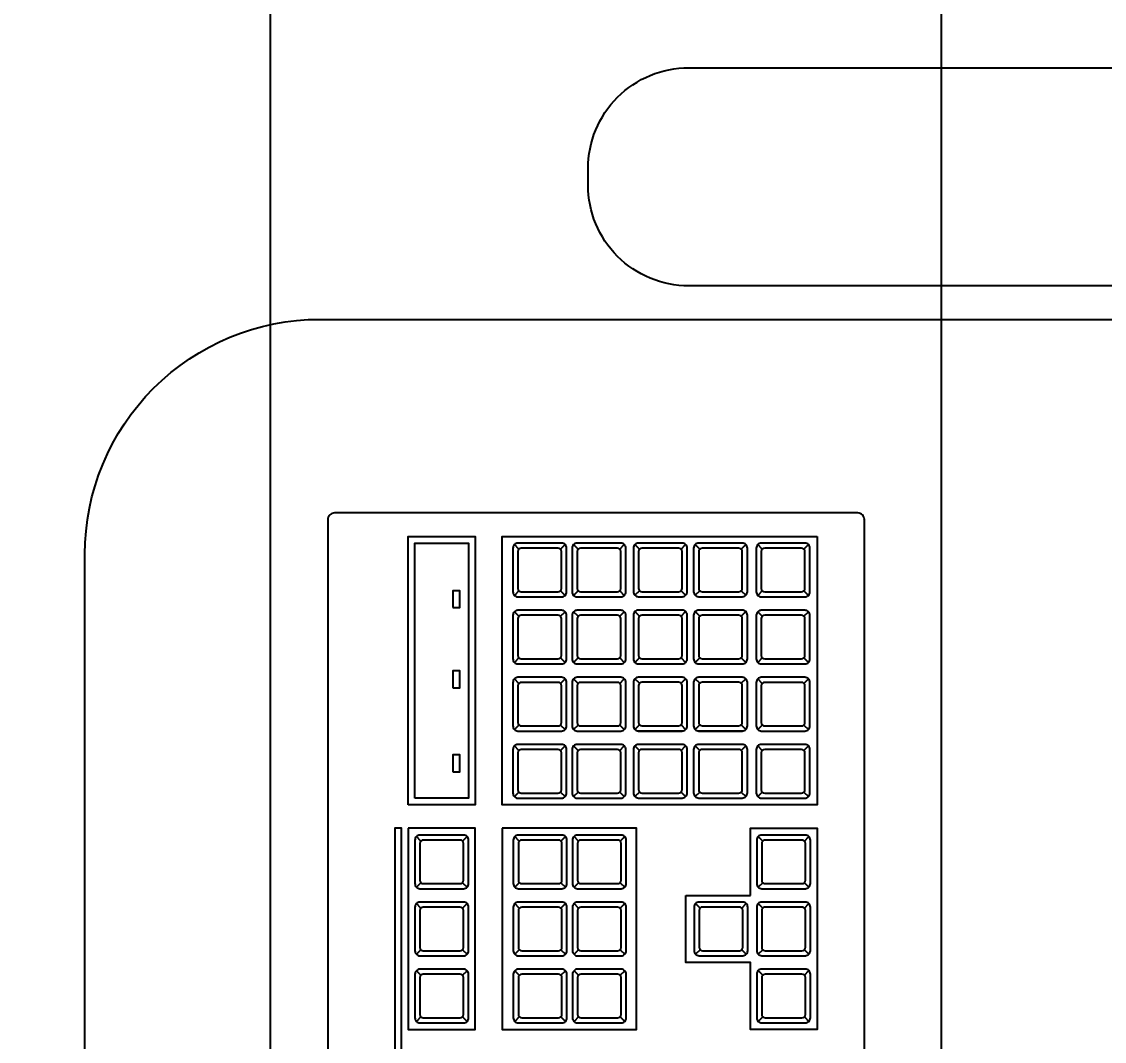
# Model space of a CAD drawing. Header units: millimetres. Extents: x 154.1 to 235.2, y 94.9 to 137.4.
# Drawn here: x 163.48 to 163.8028, y 121.616 to 121.92 of the extents above; entities that cross this region are included whole.
import ezdxf

# ---------------------------------------------------------------- set-up
doc = ezdxf.new("R2010")
doc.units = ezdxf.units.MM
doc.header["$LTSCALE"] = 0.05
for name, color, linetype in [('ACES', 7, 'Continuous'), ('ACES-I', 251, 'Continuous'), ('Cotas', 6, 'Continuous'), ('Desnivel', 1, 'Continuous'), ('MOBIL', 7, 'Continuous'), ('P5-EQUIP', 41, 'Continuous')]:
    doc.layers.add(name, color=color, linetype=linetype)
doc.styles.get("Standard").update_dxf_attribs({"font": 'arial.ttf'})
doc.dimstyles.new('ISO-25', dxfattribs={"dimtxt": 0.3, "dimasz": 2.5, "dimexe": 1.25, "dimexo": 0.625, "dimgap": 0.2, "dimtad": 1, "dimzin": 1, "dimtxsty": 'Standard', "dimcen": 2.5, "dimse1": 1, "dimse2": 1, "dimsd1": 1, "dimsd2": 1, "dimclrd": 6, "dimclrt": 2, "dimadec": 0, "dimazin": 0, "dimtfac": 1, "dimtmove": 0, "dimatfit": 3, "dimfxl": 1, "dimarcsym": 0})

# ---------------------------------------------------------------- blocks, each defined once
blk = doc.blocks.new('Teclado')
at = {"layer": 'ACES'}
blk.add_lwpolyline([(-0.23, -0.002), (-0.23, -0.158, 0.414214), (-0.228, -0.16), (0.228, -0.16, 0.414214), (0.23, -0.158), (0.23, -0.002, 0.414214), (0.228, 0), (-0.228, 0, 0.414214)], format="xyb", close=True, dxfattribs=at)
at = {"layer": 'ACES-I'}
for p, q in [((0.07979, -0.02779), (0.07844, -0.02644)), ((0.09221, -0.02779), (0.09356, -0.02644)), ((0.09979, -0.02779), (0.09844, -0.02644)), ((0.11221, -0.02779), (0.11356, -0.02644)), ((0.11979, -0.02779), (0.11844, -0.02644)), ((0.13221, -0.02779), (0.13356, -0.02644)), ((0.07979, -0.04021), (0.07844, -0.04156)), ((0.09221, -0.04021), (0.09356, -0.04156)), ((0.09979, -0.04021), (0.09844, -0.04156)), ((0.11221, -0.04021), (0.11356, -0.04156)), ((0.11979, -0.04021), (0.11844, -0.04156)), ((0.13221, -0.04021), (0.13356, -0.04156)), ((0.07979, -0.05712), (0.07844, -0.05577)), ((0.09221, -0.05712), (0.09356, -0.05577)), ((0.09979, -0.05712), (0.09844, -0.05577)), ((0.11221, -0.05712), (0.11356, -0.05577)), ((0.11979, -0.05712), (0.11844, -0.05577)), ((0.13221, -0.05712), (0.13356, -0.05577)), ((0.14679, -0.057), (0.14544, -0.05565)), ((0.15921, -0.057), (0.16056, -0.05565)), ((0.16679, -0.057), (0.16544, -0.05565)), ((0.17921, -0.057), (0.18056, -0.05565)), ((0.18679, -0.057), (0.18544, -0.05565)), ((0.19921, -0.057), (0.20056, -0.05565)), ((0.20679, -0.057), (0.20544, -0.05565)), ((0.21921, -0.057), (0.22056, -0.05565)), ((0.07979, -0.06954), (0.07844, -0.07089)), ((0.09221, -0.06954), (0.09356, -0.07089)), ((0.09979, -0.06954), (0.09844, -0.07089)), ((0.11221, -0.06954), (0.11356, -0.07089)), ((0.11979, -0.06954), (0.11844, -0.07089)), ((0.13221, -0.06954), (0.13356, -0.07089)), ((0.14679, -0.06942), (0.14544, -0.07077)), ((0.15921, -0.06942), (0.16056, -0.07077)), ((0.16679, -0.06942), (0.16544, -0.07077)), ((0.17921, -0.06942), (0.18056, -0.07077)), ((0.18679, -0.06942), (0.18544, -0.07077)), ((0.19921, -0.06942), (0.20056, -0.07077)), ((0.20679, -0.06942), (0.20544, -0.07077)), ((0.21921, -0.06942), (0.22056, -0.07077)), ((0.07979, -0.07477), (0.07844, -0.07342)), ((0.09221, -0.07477), (0.09356, -0.07342)), ((0.09979, -0.07477), (0.09844, -0.07342)), ((0.11221, -0.07477), (0.11356, -0.07342)), ((0.11979, -0.07477), (0.11844, -0.07342)), ((0.13221, -0.07477), (0.13356, -0.07342)), ((0.14679, -0.07466), (0.14544, -0.0733)), ((0.15921, -0.07466), (0.16056, -0.0733)), ((0.16679, -0.07466), (0.16544, -0.0733)), ((0.17921, -0.07466), (0.18056, -0.0733)), ((0.18679, -0.07466), (0.18544, -0.0733)), ((0.19921, -0.07466), (0.20056, -0.0733)), ((0.20679, -0.07466), (0.20544, -0.0733)), ((0.21921, -0.07466), (0.22056, -0.0733)), ((0.14679, -0.08707), (0.14544, -0.08842)), ((0.15921, -0.08707), (0.16056, -0.08842)), ((0.16679, -0.08707), (0.16544, -0.08842)), ((0.17921, -0.08707), (0.18056, -0.08842)), ((0.18679, -0.08707), (0.18544, -0.08842)), ((0.19921, -0.08707), (0.20056, -0.08842)), ((0.20679, -0.08707), (0.20544, -0.08842)), ((0.21921, -0.08707), (0.22056, -0.08842)), ((0.07979, -0.08719), (0.07844, -0.08854)), ((0.09221, -0.08719), (0.09356, -0.08854)), ((0.09979, -0.08719), (0.09844, -0.08854)), ((0.11221, -0.08719), (0.11356, -0.08854)), ((0.11979, -0.08719), (0.11844, -0.08854)), ((0.13221, -0.08719), (0.13356, -0.08854)), ((0.145, -0.09257), (0.145, -0.10566)), ((0.14682, -0.09294), (0.14546, -0.09158)), ((0.15923, -0.09294), (0.16058, -0.09158)), ((0.165, -0.09257), (0.165, -0.10566)), ((0.16682, -0.09294), (0.16546, -0.09158)), ((0.17923, -0.09294), (0.18058, -0.09158)), ((0.185, -0.09257), (0.185, -0.10566)), ((0.18682, -0.09294), (0.18546, -0.09158)), ((0.19923, -0.09294), (0.20058, -0.09158)), ((0.205, -0.09257), (0.205, -0.10566)), ((0.20682, -0.09294), (0.20546, -0.09158)), ((0.21923, -0.09294), (0.22058, -0.09158)), ((0.14682, -0.10535), (0.14546, -0.1067)), ((0.15923, -0.10535), (0.16058, -0.1067)), ((0.16682, -0.10535), (0.16546, -0.1067)), ((0.17923, -0.10535), (0.18058, -0.1067)), ((0.18682, -0.10535), (0.18546, -0.1067)), ((0.19923, -0.10535), (0.20058, -0.1067)), ((0.20682, -0.10535), (0.20546, -0.1067)), ((0.21923, -0.10535), (0.22058, -0.1067)), ((0.09982, -0.111), (0.09846, -0.10965)), ((0.11223, -0.111), (0.11358, -0.10965)), ((0.116, -0.10679), (0.116, -0.126)), ((0.14682, -0.11089), (0.14546, -0.10953)), ((0.15923, -0.11089), (0.16058, -0.10953)), ((0.16682, -0.11089), (0.16546, -0.10953)), ((0.17923, -0.11089), (0.18058, -0.10953)), ((0.18682, -0.11089), (0.18546, -0.10953)), ((0.19923, -0.11089), (0.20058, -0.10953)), ((0.20682, -0.11089), (0.20546, -0.10953)), ((0.21923, -0.11089), (0.22058, -0.10953)), ((0.098, -0.11064), (0.098, -0.12373)), ((0.145, -0.11052), (0.145, -0.12361)), ((0.165, -0.11052), (0.165, -0.12361)), ((0.185, -0.11052), (0.185, -0.12361)), ((0.205, -0.11052), (0.205, -0.12361)), ((0.09982, -0.12342), (0.09846, -0.12477)), ((0.11223, -0.12342), (0.11358, -0.12477)), ((0.14682, -0.1233), (0.14546, -0.12466)), ((0.15923, -0.1233), (0.16058, -0.12466)), ((0.16682, -0.1233), (0.16546, -0.12466)), ((0.17923, -0.1233), (0.18058, -0.12466)), ((0.18682, -0.1233), (0.18546, -0.12466)), ((0.19923, -0.1233), (0.20058, -0.12466)), ((0.20682, -0.1233), (0.20546, -0.12466)), ((0.21923, -0.1233), (0.22058, -0.12466)), ((0.07982, -0.12967), (0.07846, -0.12832)), ((0.09223, -0.12967), (0.09358, -0.12832)), ((0.09982, -0.12967), (0.09846, -0.12832)), ((0.11223, -0.12967), (0.11358, -0.12832)), ((0.11979, -0.12967), (0.11844, -0.12832)), ((0.13221, -0.12967), (0.13356, -0.12832)), ((0.14679, -0.12956), (0.14544, -0.1282)), ((0.15921, -0.12956), (0.16056, -0.1282)), ((0.16679, -0.12956), (0.16544, -0.1282)), ((0.17921, -0.12956), (0.18056, -0.1282)), ((0.18679, -0.12956), (0.18544, -0.1282)), ((0.19921, -0.12956), (0.20056, -0.1282)), ((0.20679, -0.12956), (0.20544, -0.1282)), ((0.21921, -0.12956), (0.22056, -0.1282)), ((0.078, -0.12931), (0.078, -0.1424)), ((0.098, -0.12931), (0.098, -0.1424)), ((0.11798, -0.12931), (0.11798, -0.1424)), ((0.14498, -0.12919), (0.14498, -0.14228)), ((0.16498, -0.12919), (0.16498, -0.14228)), ((0.18498, -0.12919), (0.18498, -0.14228)), ((0.20498, -0.12919), (0.20498, -0.14228)), ((0.14679, -0.14197), (0.14544, -0.14332)), ((0.15921, -0.14197), (0.16056, -0.14332)), ((0.16679, -0.14197), (0.16544, -0.14332)), ((0.17921, -0.14197), (0.18056, -0.14332)), ((0.18679, -0.14197), (0.18544, -0.14332)), ((0.19921, -0.14197), (0.20056, -0.14332)), ((0.20679, -0.14197), (0.20544, -0.14332)), ((0.21921, -0.14197), (0.22056, -0.14332)), ((0.07982, -0.14209), (0.07846, -0.14344)), ((0.09223, -0.14209), (0.09358, -0.14344)), ((0.09982, -0.14209), (0.09846, -0.14344)), ((0.11223, -0.14209), (0.11358, -0.14344)), ((0.11979, -0.14209), (0.11844, -0.14344)), ((0.13221, -0.14209), (0.13356, -0.14344))]:
    blk.add_line(p, q, dxfattribs=at)
for points in [[(-0.22, -0.022), (0.136, -0.022), (0.136, -0.02), (-0.22, -0.02)], [(0.136, -0.024), (0.076, -0.024), (0.076, -0.044), (0.136, -0.044)], [(0.143, -0.024), (0.223, -0.024), (0.223, -0.044), (0.143, -0.044)], [(0.145, -0.026), (0.221, -0.026), (0.221, -0.042), (0.145, -0.042)], [(0.15287, -0.03734), (0.15287, -0.03934), (0.15787, -0.03934), (0.15787, -0.03734)], [(0.17789, -0.03734), (0.17789, -0.03934), (0.18289, -0.03934), (0.18289, -0.03734)], [(0.20178, -0.03734), (0.20178, -0.03934), (0.20678, -0.03934), (0.20678, -0.03734)], [(0.136, -0.052), (0.076, -0.052), (0.076, -0.092), (0.136, -0.092)], [(0.223, -0.14591), (0.143, -0.14591), (0.143, -0.052), (0.223, -0.052)]]:
    blk.add_lwpolyline(points, close=True, dxfattribs=at)
for points in [[(0.094, -0.0275, 0.414214), (0.0925, -0.026), (0.0795, -0.026, 0.414214), (0.078, -0.0275), (0.078, -0.0405, 0.414214), (0.0795, -0.042), (0.0925, -0.042, 0.414214), (0.094, -0.0405)], [(0.0915, -0.0275), (0.0805, -0.0275, 0.414214), (0.0795, -0.0285), (0.0795, -0.0395, 0.414214), (0.0805, -0.0405), (0.0915, -0.0405, 0.414214), (0.0925, -0.0395), (0.0925, -0.0285, 0.414214)], [(0.114, -0.0275, 0.414214), (0.1125, -0.026), (0.0995, -0.026, 0.414214), (0.098, -0.0275), (0.098, -0.0405, 0.414214), (0.0995, -0.042), (0.1125, -0.042, 0.414214), (0.114, -0.0405)], [(0.1115, -0.0275), (0.1005, -0.0275, 0.414214), (0.0995, -0.0285), (0.0995, -0.0395, 0.414214), (0.1005, -0.0405), (0.1115, -0.0405, 0.414214), (0.1125, -0.0395), (0.1125, -0.0285, 0.414214)], [(0.134, -0.0275, 0.414214), (0.1325, -0.026), (0.1195, -0.026, 0.414214), (0.118, -0.0275), (0.118, -0.0405, 0.414214), (0.1195, -0.042), (0.1325, -0.042, 0.414214), (0.134, -0.0405)], [(0.1315, -0.0275), (0.1205, -0.0275, 0.414214), (0.1195, -0.0285), (0.1195, -0.0395, 0.414214), (0.1205, -0.0405), (0.1315, -0.0405, 0.414214), (0.1325, -0.0395), (0.1325, -0.0285, 0.414214)], [(0.094, -0.05683, 0.414214), (0.0925, -0.05533), (0.0795, -0.05533, 0.414214), (0.078, -0.05683), (0.078, -0.06983, 0.414214), (0.0795, -0.07133), (0.0925, -0.07133, 0.414214), (0.094, -0.06983)], [(0.0915, -0.05683), (0.0805, -0.05683, 0.414214), (0.0795, -0.05783), (0.0795, -0.06883, 0.414214), (0.0805, -0.06983), (0.0915, -0.06983, 0.414214), (0.0925, -0.06883), (0.0925, -0.05783, 0.414214)], [(0.114, -0.05683, 0.414214), (0.1125, -0.05533), (0.0995, -0.05533, 0.414214), (0.098, -0.05683), (0.098, -0.06983, 0.414214), (0.0995, -0.07133), (0.1125, -0.07133, 0.414214), (0.114, -0.06983)], [(0.1115, -0.05683), (0.1005, -0.05683, 0.414214), (0.0995, -0.05783), (0.0995, -0.06883, 0.414214), (0.1005, -0.06983), (0.1115, -0.06983, 0.414214), (0.1125, -0.06883), (0.1125, -0.05783, 0.414214)], [(0.134, -0.05683, 0.414214), (0.1325, -0.05533), (0.1195, -0.05533, 0.414214), (0.118, -0.05683), (0.118, -0.06983, 0.414214), (0.1195, -0.07133), (0.1325, -0.07133, 0.414214), (0.134, -0.06983)], [(0.1315, -0.05683), (0.1205, -0.05683, 0.414214), (0.1195, -0.05783), (0.1195, -0.06883, 0.414214), (0.1205, -0.06983), (0.1315, -0.06983, 0.414214), (0.1325, -0.06883), (0.1325, -0.05783, 0.414214)], [(0.161, -0.05671, 0.414214), (0.1595, -0.05521), (0.1465, -0.05521, 0.414214), (0.145, -0.05671), (0.145, -0.06971, 0.414214), (0.1465, -0.07121), (0.1595, -0.07121, 0.414214), (0.161, -0.06971)], [(0.1585, -0.05671), (0.1475, -0.05671, 0.414214), (0.1465, -0.05771), (0.1465, -0.06871, 0.414214), (0.1475, -0.06971), (0.1585, -0.06971, 0.414214), (0.1595, -0.06871), (0.1595, -0.05771, 0.414214)], [(0.181, -0.05671, 0.414214), (0.1795, -0.05521), (0.1665, -0.05521, 0.414214), (0.165, -0.05671), (0.165, -0.06971, 0.414214), (0.1665, -0.07121), (0.1795, -0.07121, 0.414214), (0.181, -0.06971)], [(0.1785, -0.05671), (0.1675, -0.05671, 0.414214), (0.1665, -0.05771), (0.1665, -0.06871, 0.414214), (0.1675, -0.06971), (0.1785, -0.06971, 0.414214), (0.1795, -0.06871), (0.1795, -0.05771, 0.414214)], [(0.201, -0.05671, 0.414214), (0.1995, -0.05521), (0.1865, -0.05521, 0.414214), (0.185, -0.05671), (0.185, -0.06971, 0.414214), (0.1865, -0.07121), (0.1995, -0.07121, 0.414214), (0.201, -0.06971)], [(0.1985, -0.05671), (0.1875, -0.05671, 0.414214), (0.1865, -0.05771), (0.1865, -0.06871, 0.414214), (0.1875, -0.06971), (0.1985, -0.06971, 0.414214), (0.1995, -0.06871), (0.1995, -0.05771, 0.414214)], [(0.221, -0.05671, 0.414214), (0.2195, -0.05521), (0.2065, -0.05521, 0.414214), (0.205, -0.05671), (0.205, -0.06971, 0.414214), (0.2065, -0.07121), (0.2195, -0.07121, 0.414214), (0.221, -0.06971)], [(0.2185, -0.05671), (0.2075, -0.05671, 0.414214), (0.2065, -0.05771), (0.2065, -0.06871, 0.414214), (0.2075, -0.06971), (0.2185, -0.06971, 0.414214), (0.2195, -0.06871), (0.2195, -0.05771, 0.414214)], [(0.094, -0.07448, 0.414214), (0.0925, -0.07298), (0.0795, -0.07298, 0.414214), (0.078, -0.07448), (0.078, -0.08748, 0.414214), (0.0795, -0.08898), (0.0925, -0.08898, 0.414214), (0.094, -0.08748)], [(0.114, -0.07448, 0.414214), (0.1125, -0.07298), (0.0995, -0.07298, 0.414214), (0.098, -0.07448), (0.098, -0.08748, 0.414214), (0.0995, -0.08898), (0.1125, -0.08898, 0.414214), (0.114, -0.08748)], [(0.134, -0.07448, 0.414214), (0.1325, -0.07298), (0.1195, -0.07298, 0.414214), (0.118, -0.07448), (0.118, -0.08748, 0.414214), (0.1195, -0.08898), (0.1325, -0.08898, 0.414214), (0.134, -0.08748)], [(0.161, -0.07436, 0.414214), (0.1595, -0.07286), (0.1465, -0.07286, 0.414214), (0.145, -0.07436), (0.145, -0.08736, 0.414214), (0.1465, -0.08886), (0.1595, -0.08886, 0.414214), (0.161, -0.08736)], [(0.181, -0.07436, 0.414214), (0.1795, -0.07286), (0.1665, -0.07286, 0.414214), (0.165, -0.07436), (0.165, -0.08736, 0.414214), (0.1665, -0.08886), (0.1795, -0.08886, 0.414214), (0.181, -0.08736)], [(0.201, -0.07436, 0.414214), (0.1995, -0.07286), (0.1865, -0.07286, 0.414214), (0.185, -0.07436), (0.185, -0.08736, 0.414214), (0.1865, -0.08886), (0.1995, -0.08886, 0.414214), (0.201, -0.08736)], [(0.221, -0.07436, 0.414214), (0.2195, -0.07286), (0.2065, -0.07286, 0.414214), (0.205, -0.07436), (0.205, -0.08736, 0.414214), (0.2065, -0.08886), (0.2195, -0.08886, 0.414214), (0.221, -0.08736)], [(0.0915, -0.07448), (0.0805, -0.07448, 0.414214), (0.0795, -0.07548), (0.0795, -0.08648, 0.414214), (0.0805, -0.08748), (0.0915, -0.08748, 0.414214), (0.0925, -0.08648), (0.0925, -0.07548, 0.414214)], [(0.1115, -0.07448), (0.1005, -0.07448, 0.414214), (0.0995, -0.07548), (0.0995, -0.08648, 0.414214), (0.1005, -0.08748), (0.1115, -0.08748, 0.414214), (0.1125, -0.08648), (0.1125, -0.07548, 0.414214)], [(0.1315, -0.07448), (0.1205, -0.07448, 0.414214), (0.1195, -0.07548), (0.1195, -0.08648, 0.414214), (0.1205, -0.08748), (0.1315, -0.08748, 0.414214), (0.1325, -0.08648), (0.1325, -0.07548, 0.414214)], [(0.1585, -0.07436), (0.1475, -0.07436, 0.414214), (0.1465, -0.07536), (0.1465, -0.08636, 0.414214), (0.1475, -0.08736), (0.1585, -0.08736, 0.414214), (0.1595, -0.08636), (0.1595, -0.07536, 0.414214)], [(0.1785, -0.07436), (0.1675, -0.07436, 0.414214), (0.1665, -0.07536), (0.1665, -0.08636, 0.414214), (0.1675, -0.08736), (0.1785, -0.08736, 0.414214), (0.1795, -0.08636), (0.1795, -0.07536, 0.414214)], [(0.1985, -0.07436), (0.1875, -0.07436, 0.414214), (0.1865, -0.07536), (0.1865, -0.08636, 0.414214), (0.1875, -0.08736), (0.1985, -0.08736, 0.414214), (0.1995, -0.08636), (0.1995, -0.07536, 0.414214)], [(0.2185, -0.07436), (0.2075, -0.07436, 0.414214), (0.2065, -0.07536), (0.2065, -0.08636, 0.414214), (0.2075, -0.08736), (0.2185, -0.08736, 0.414214), (0.2195, -0.08636), (0.2195, -0.07536, 0.414214)], [(0.16102, -0.09264, 0.414214), (0.15952, -0.09114), (0.14652, -0.09114, 0.414214), (0.14502, -0.09264), (0.14502, -0.10564, 0.414214), (0.14652, -0.10714), (0.15952, -0.10714, 0.414214), (0.16102, -0.10564)], [(0.15852, -0.09264), (0.14752, -0.09264, 0.414214), (0.14652, -0.09364), (0.14652, -0.10464, 0.414214), (0.14752, -0.10564), (0.15852, -0.10564, 0.414214), (0.15952, -0.10464), (0.15952, -0.09364, 0.414214)], [(0.18102, -0.09264, 0.414214), (0.17952, -0.09114), (0.16652, -0.09114, 0.414214), (0.16502, -0.09264), (0.16502, -0.10564, 0.414214), (0.16652, -0.10714), (0.17952, -0.10714, 0.414214), (0.18102, -0.10564)], [(0.17852, -0.09264), (0.16752, -0.09264, 0.414214), (0.16652, -0.09364), (0.16652, -0.10464, 0.414214), (0.16752, -0.10564), (0.17852, -0.10564, 0.414214), (0.17952, -0.10464), (0.17952, -0.09364, 0.414214)], [(0.20102, -0.09264, 0.414214), (0.19952, -0.09114), (0.18652, -0.09114, 0.414214), (0.18502, -0.09264), (0.18502, -0.10564, 0.414214), (0.18652, -0.10714), (0.19952, -0.10714, 0.414214), (0.20102, -0.10564)], [(0.19852, -0.09264), (0.18752, -0.09264, 0.414214), (0.18652, -0.09364), (0.18652, -0.10464, 0.414214), (0.18752, -0.10564), (0.19852, -0.10564, 0.414214), (0.19952, -0.10464), (0.19952, -0.09364, 0.414214)], [(0.22102, -0.09264, 0.414214), (0.21952, -0.09114), (0.20652, -0.09114, 0.414214), (0.20502, -0.09264), (0.20502, -0.10564, 0.414214), (0.20652, -0.10714), (0.21952, -0.10714, 0.414214), (0.22102, -0.10564)], [(0.21852, -0.09264), (0.20752, -0.09264, 0.414214), (0.20652, -0.09364), (0.20652, -0.10464, 0.414214), (0.20752, -0.10564), (0.21852, -0.10564, 0.414214), (0.21952, -0.10464), (0.21952, -0.09364, 0.414214)], [(0.11402, -0.11071, 0.414214), (0.11252, -0.10921), (0.09952, -0.10921, 0.414214), (0.09802, -0.11071), (0.09802, -0.12371, 0.414214), (0.09952, -0.12521), (0.11252, -0.12521, 0.414214), (0.11402, -0.12371)], [(0.16102, -0.11059, 0.414214), (0.15952, -0.10909), (0.14652, -0.10909, 0.414214), (0.14502, -0.11059), (0.14502, -0.12359, 0.414214), (0.14652, -0.12509), (0.15952, -0.12509, 0.414214), (0.16102, -0.12359)], [(0.18102, -0.11059, 0.414214), (0.17952, -0.10909), (0.16652, -0.10909, 0.414214), (0.16502, -0.11059), (0.16502, -0.12359, 0.414214), (0.16652, -0.12509), (0.17952, -0.12509, 0.414214), (0.18102, -0.12359)], [(0.20102, -0.11059, 0.414214), (0.19952, -0.10909), (0.18652, -0.10909, 0.414214), (0.18502, -0.11059), (0.18502, -0.12359, 0.414214), (0.18652, -0.12509), (0.19952, -0.12509, 0.414214), (0.20102, -0.12359)], [(0.22102, -0.11059, 0.414214), (0.21952, -0.10909), (0.20652, -0.10909, 0.414214), (0.20502, -0.11059), (0.20502, -0.12359, 0.414214), (0.20652, -0.12509), (0.21952, -0.12509, 0.414214), (0.22102, -0.12359)], [(0.11152, -0.11071), (0.10052, -0.11071, 0.414214), (0.09952, -0.11171), (0.09952, -0.12271, 0.414214), (0.10052, -0.12371), (0.11152, -0.12371, 0.414214), (0.11252, -0.12271), (0.11252, -0.11171, 0.414214)], [(0.15852, -0.11059), (0.14752, -0.11059, 0.414214), (0.14652, -0.11159), (0.14652, -0.12259, 0.414214), (0.14752, -0.12359), (0.15852, -0.12359, 0.414214), (0.15952, -0.12259), (0.15952, -0.11159, 0.414214)], [(0.17852, -0.11059), (0.16752, -0.11059, 0.414214), (0.16652, -0.11159), (0.16652, -0.12259, 0.414214), (0.16752, -0.12359), (0.17852, -0.12359, 0.414214), (0.17952, -0.12259), (0.17952, -0.11159, 0.414214)], [(0.19852, -0.11059), (0.18752, -0.11059, 0.414214), (0.18652, -0.11159), (0.18652, -0.12259, 0.414214), (0.18752, -0.12359), (0.19852, -0.12359, 0.414214), (0.19952, -0.12259), (0.19952, -0.11159, 0.414214)], [(0.21852, -0.11059), (0.20752, -0.11059, 0.414214), (0.20652, -0.11159), (0.20652, -0.12259, 0.414214), (0.20752, -0.12359), (0.21852, -0.12359, 0.414214), (0.21952, -0.12259), (0.21952, -0.11159, 0.414214)], [(0.09402, -0.12938, 0.414214), (0.09252, -0.12788), (0.07952, -0.12788, 0.414214), (0.07802, -0.12938), (0.07802, -0.14238, 0.414214), (0.07952, -0.14388), (0.09252, -0.14388, 0.414214), (0.09402, -0.14238)], [(0.11402, -0.12938, 0.414214), (0.11252, -0.12788), (0.09952, -0.12788, 0.414214), (0.09802, -0.12938), (0.09802, -0.14238, 0.414214), (0.09952, -0.14388), (0.11252, -0.14388, 0.414214), (0.11402, -0.14238)], [(0.134, -0.12938, 0.414214), (0.1325, -0.12788), (0.1195, -0.12788, 0.414214), (0.118, -0.12938), (0.118, -0.14238, 0.414214), (0.1195, -0.14388), (0.1325, -0.14388, 0.414214), (0.134, -0.14238)], [(0.161, -0.12926, 0.414214), (0.1595, -0.12776), (0.1465, -0.12776, 0.414214), (0.145, -0.12926), (0.145, -0.14226, 0.414214), (0.1465, -0.14376), (0.1595, -0.14376, 0.414214), (0.161, -0.14226)], [(0.181, -0.12926, 0.414214), (0.1795, -0.12776), (0.1665, -0.12776, 0.414214), (0.165, -0.12926), (0.165, -0.14226, 0.414214), (0.1665, -0.14376), (0.1795, -0.14376, 0.414214), (0.181, -0.14226)], [(0.201, -0.12926, 0.414214), (0.1995, -0.12776), (0.1865, -0.12776, 0.414214), (0.185, -0.12926), (0.185, -0.14226, 0.414214), (0.1865, -0.14376), (0.1995, -0.14376, 0.414214), (0.201, -0.14226)], [(0.221, -0.12926, 0.414214), (0.2195, -0.12776), (0.2065, -0.12776, 0.414214), (0.205, -0.12926), (0.205, -0.14226, 0.414214), (0.2065, -0.14376), (0.2195, -0.14376, 0.414214), (0.221, -0.14226)], [(0.09152, -0.12938), (0.08052, -0.12938, 0.414214), (0.07952, -0.13038), (0.07952, -0.14138, 0.414214), (0.08052, -0.14238), (0.09152, -0.14238, 0.414214), (0.09252, -0.14138), (0.09252, -0.13038, 0.414214)], [(0.11152, -0.12938), (0.10052, -0.12938, 0.414214), (0.09952, -0.13038), (0.09952, -0.14138, 0.414214), (0.10052, -0.14238), (0.11152, -0.14238, 0.414214), (0.11252, -0.14138), (0.11252, -0.13038, 0.414214)], [(0.1315, -0.12938), (0.1205, -0.12938, 0.414214), (0.1195, -0.13038), (0.1195, -0.14138, 0.414214), (0.1205, -0.14238), (0.1315, -0.14238, 0.414214), (0.1325, -0.14138), (0.1325, -0.13038, 0.414214)], [(0.1585, -0.12926), (0.1475, -0.12926, 0.414214), (0.1465, -0.13026), (0.1465, -0.14126, 0.414214), (0.1475, -0.14226), (0.1585, -0.14226, 0.414214), (0.1595, -0.14126), (0.1595, -0.13026, 0.414214)], [(0.1785, -0.12926), (0.1675, -0.12926, 0.414214), (0.1665, -0.13026), (0.1665, -0.14126, 0.414214), (0.1675, -0.14226), (0.1785, -0.14226, 0.414214), (0.1795, -0.14126), (0.1795, -0.13026, 0.414214)], [(0.1985, -0.12926), (0.1875, -0.12926, 0.414214), (0.1865, -0.13026), (0.1865, -0.14126, 0.414214), (0.1875, -0.14226), (0.1985, -0.14226, 0.414214), (0.1995, -0.14126), (0.1995, -0.13026, 0.414214)], [(0.2185, -0.12926), (0.2075, -0.12926, 0.414214), (0.2065, -0.13026), (0.2065, -0.14126, 0.414214), (0.2075, -0.14226), (0.2185, -0.14226, 0.414214), (0.2195, -0.14126), (0.2195, -0.13026, 0.414214)]]:
    blk.add_lwpolyline(points, format="xyb", close=True, dxfattribs=at)
blk.add_lwpolyline([(0.116, -0.126), (0.136, -0.126), (0.136, -0.14588), (0.076, -0.14588), (0.076, -0.126), (0.096, -0.126), (0.096, -0.10679), (0.116, -0.10679)], dxfattribs=at)
blk = doc.blocks.new('Cad_secr')
at = {"layer": 'MOBIL'}
blk.add_lwpolyline([(-0.22, -0.18), (-0.22, -0.44, 0.414214), (-0.15, -0.51), (0.15, -0.51, 0.414214), (0.22, -0.44), (0.22, -0.18, 0.414214)], format="xyb", dxfattribs=at)
blk.add_lwpolyline([(0.23, -0.19), (0.23, -0.33, 0.414214), (0.26, -0.36), (0.265, -0.36, 0.414214), (0.295, -0.33), (0.295, -0.19, 0.414214), (0.265, -0.16), (0.26, -0.16, 0.414214)], format="xyb", close=True, dxfattribs=at)
blk = doc.blocks.new('*D54')
at = {"layer": 'Defpoints', "color": 0}
for p in [(162.95418, 122.22608), (166.20144, 122.22608), (166.20144, 121.84309)]:
    blk.add_point(p, dxfattribs=at)
at = {"layer": 'Cotas', "color": 2, "insert": (164.57781, 122.10318), "char_height": 0.1, "attachment_point": 5}
blk.add_mtext('3,25', dxfattribs=at)

msp = doc.modelspace()

# ---------------------------------------------------------------- linework, layer by layer
at = {"layer": 'Desnivel'}
for p, q in [((163.55418, 122.22608), (163.55418, 120.37608)), ((163.75418, 121.9896), (163.75418, 121.20293))]:
    msp.add_line(p, q, dxfattribs=at)

# ---------------------------------------------------------------- block references
at = {"xscale": -1, "rotation": 270}
msp.add_blockref('Cad_secr', (164.0089, 121.61123), dxfattribs=at)
at = {"layer": 'P5-EQUIP', "rotation": 90}
msp.add_blockref('Teclado', (163.57129, 121.54353), dxfattribs=at)

# ---------------------------------------------------------------- dimensions: what is measured, and where the dimension line sits
at = {"layer": 'Cotas'}
dim = msp.add_linear_dim(base=(166.20144, 121.84309), p1=(162.95418, 122.22608), p2=(166.20144, 122.22608), dimstyle='ISO-25', override={"dimtxt": 0.1}, dxfattribs=at)
dim.commit()
dim.dimension.update_dxf_attribs({"geometry": '*D54', "text_midpoint": (164.57781, 121.84309), "dimtype": 160})

doc.saveas('drawing.dxf')
